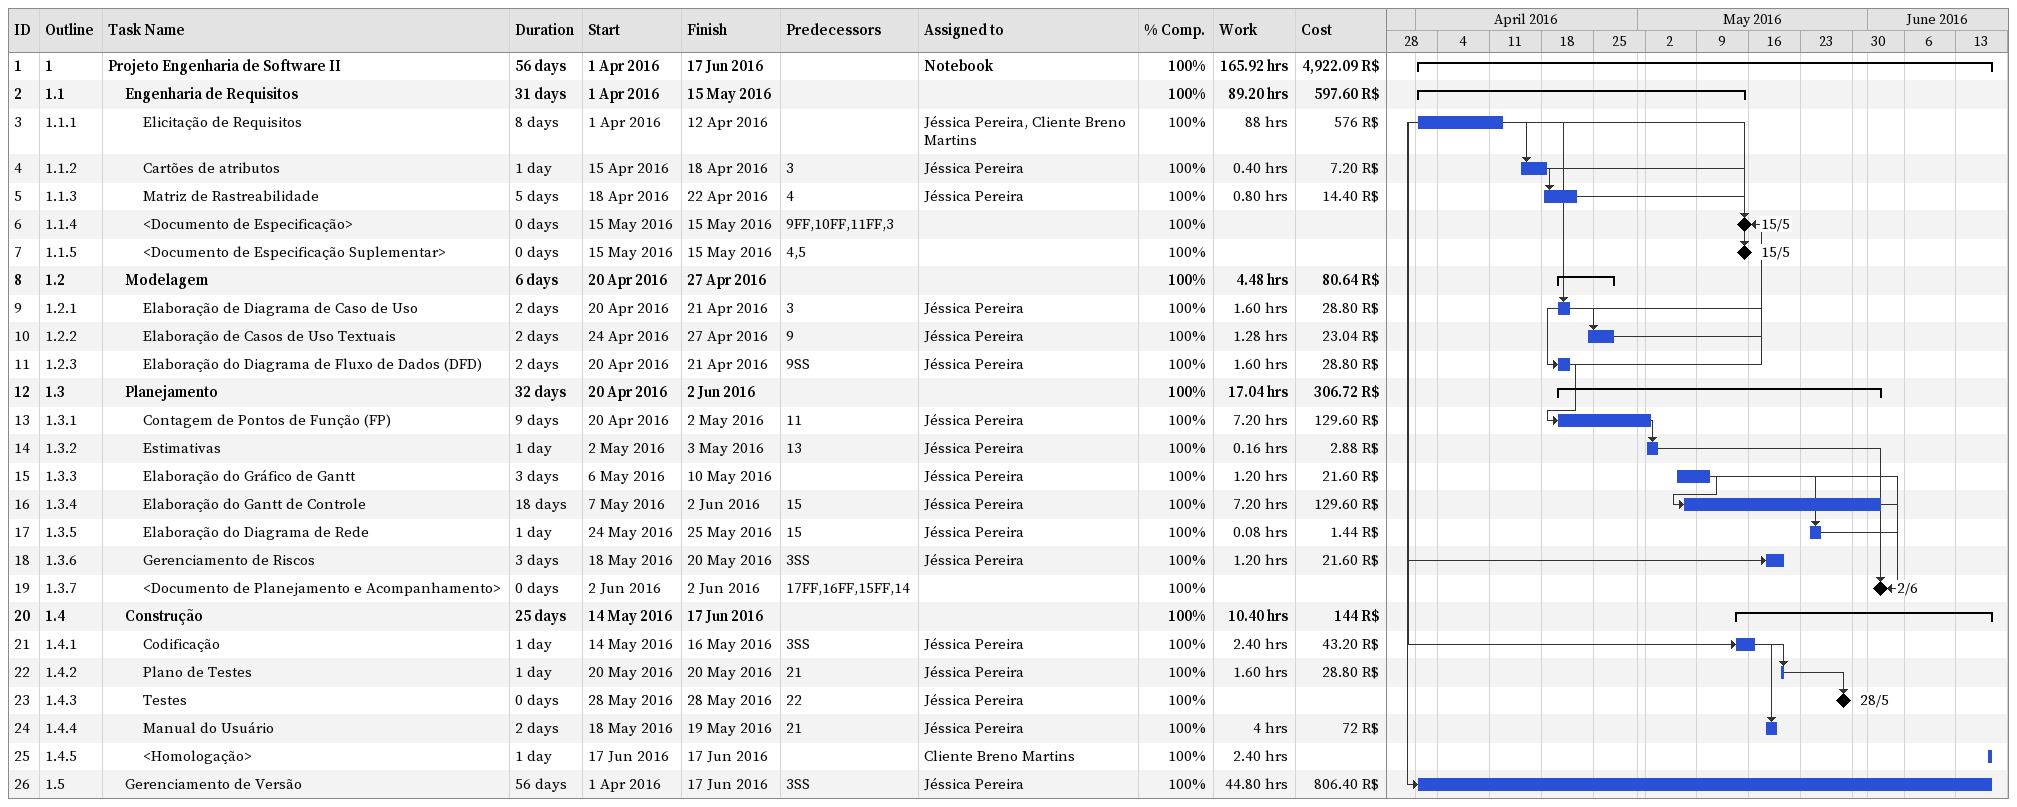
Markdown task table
| ID | WBS | Task | Duration | Start | Finish | Predecessors | Resources | % complete | Work (h) | Cost (R$) |
|---|---|---|---|---|---|---|---|---|---|---|
| 1 | 1 | **Projeto Engenharia de Software II** | 56d | 2016-04-01 | 2016-06-17 |  | Notebook | 100 | 165.92 | 4922.09 |
| 2 | 1.1 | **Engenharia de Requisitos** | 31d | 2016-04-01 | 2016-05-15 |  |  | 100 | 89.20 | 597.60 |
| 3 | 1.1.1 | Elicitação de Requisitos | 8d | 2016-04-01 | 2016-04-12 |  | Jéssica Pereira, Cliente Breno Martins | 100 | 88 | 576 |
| 4 | 1.1.2 | Cartões de atributos | 1d | 2016-04-15 | 2016-04-18 | 3 | Jéssica Pereira | 100 | 0.40 | 7.20 |
| 5 | 1.1.3 | Matriz de Rastreabilidade | 5d | 2016-04-18 | 2016-04-22 | 4 | Jéssica Pereira | 100 | 0.80 | 14.40 |
| 6 | 1.1.4 | <Documento de Especificação> | 0d | 2016-05-15 | 2016-05-15 | 9FF, 10FF, 11FF, 3 |  | 100 |  |  |
| 7 | 1.1.5 | <Documento de Especificação Suplementar> | 0d | 2016-05-15 | 2016-05-15 | 4, 5 |  | 100 |  |  |
| 8 | 1.2 | **Modelagem** | 6d | 2016-04-20 | 2016-04-27 |  |  | 100 | 4.48 | 80.64 |
| 9 | 1.2.1 | Elaboração de Diagrama de Caso de Uso | 2d | 2016-04-20 | 2016-04-21 | 3 | Jéssica Pereira | 100 | 1.60 | 28.80 |
| 10 | 1.2.2 | Elaboração de Casos de Uso Textuais | 2d | 2016-04-24 | 2016-04-27 | 9 | Jéssica Pereira | 100 | 1.28 | 23.04 |
| 11 | 1.2.3 | Elaboração do Diagrama de Fluxo de Dados (DFD) | 2d | 2016-04-20 | 2016-04-21 | 9SS | Jéssica Pereira | 100 | 1.60 | 28.80 |
| 12 | 1.3 | **Planejamento** | 32d | 2016-04-20 | 2016-06-02 |  |  | 100 | 17.04 | 306.72 |
| 13 | 1.3.1 | Contagem de Pontos de Função (FP) | 9d | 2016-04-20 | 2016-05-02 | 11 | Jéssica Pereira | 100 | 7.20 | 129.60 |
| 14 | 1.3.2 | Estimativas | 1d | 2016-05-02 | 2016-05-03 | 13 | Jéssica Pereira | 100 | 0.16 | 2.88 |
| 15 | 1.3.3 | Elaboração do Gráfico de Gantt | 3d | 2016-05-06 | 2016-05-10 |  | Jéssica Pereira | 100 | 1.20 | 21.60 |
| 16 | 1.3.4 | Elaboração do Gantt de Controle | 18d | 2016-05-07 | 2016-06-02 | 15 | Jéssica Pereira | 100 | 7.20 | 129.60 |
| 17 | 1.3.5 | Elaboração do Diagrama de Rede | 1d | 2016-05-24 | 2016-05-25 | 15 | Jéssica Pereira | 100 | 0.08 | 1.44 |
| 18 | 1.3.6 | Gerenciamento de Riscos | 3d | 2016-05-18 | 2016-05-20 | 3SS | Jéssica Pereira | 100 | 1.20 | 21.60 |
| 19 | 1.3.7 | <Documento de Planejamento e Acompanhamento> | 0d | 2016-06-02 | 2016-06-02 | 17FF, 16FF, 15FF, 14 |  | 100 |  |  |
| 20 | 1.4 | **Construção** | 25d | 2016-05-14 | 2016-06-17 |  |  | 100 | 10.40 | 144 |
| 21 | 1.4.1 | Codificação | 1d | 2016-05-14 | 2016-05-16 | 3SS | Jéssica Pereira | 100 | 2.40 | 43.20 |
| 22 | 1.4.2 | Plano de Testes | 1d | 2016-05-20 | 2016-05-20 | 21 | Jéssica Pereira | 100 | 1.60 | 28.80 |
| 23 | 1.4.3 | Testes | 0d | 2016-05-28 | 2016-05-28 | 22 | Jéssica Pereira | 100 |  |  |
| 24 | 1.4.4 | Manual do Usuário | 2d | 2016-05-18 | 2016-05-19 | 21 | Jéssica Pereira | 100 | 4 | 72 |
| 25 | 1.4.5 | <Homologação> | 1d | 2016-06-17 | 2016-06-17 |  | Cliente Breno Martins | 100 | 2.40 |  |
| 26 | 1.5 | Gerenciamento de Versão | 56d | 2016-04-01 | 2016-06-17 | 3SS | Jéssica Pereira | 100 | 44.80 | 806.40 |
